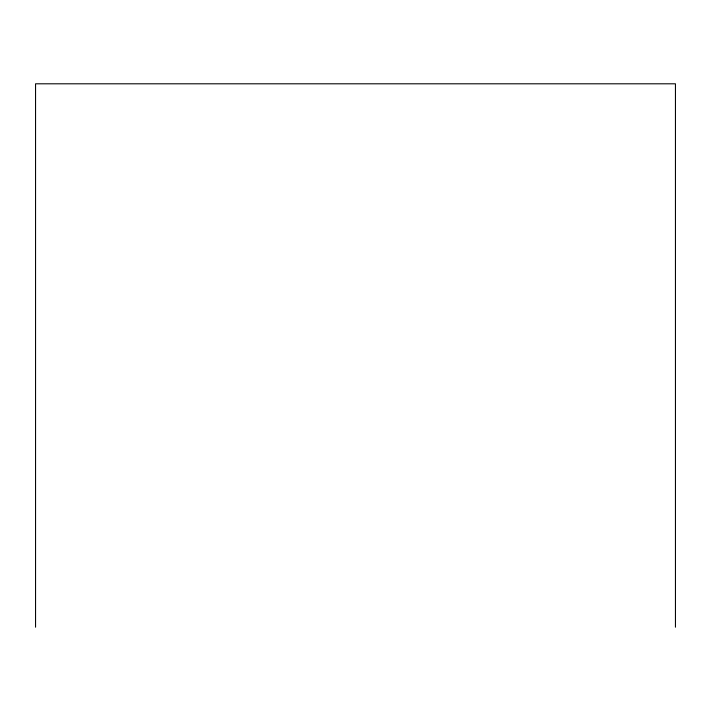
<?xml version="1.0" encoding="UTF-8"?>
<svg xmlns="http://www.w3.org/2000/svg" width="711" height="711" viewBox="0 0 711 711"><rect width="100%" height="100%" fill="white"/><g stroke="black" fill="none" stroke-linecap="round" stroke-linejoin="round"><path stroke-width="1.07" d="M675.45 627.2L675.45 83.8L35.55 83.8L35.55 627.2"/></g></svg>
